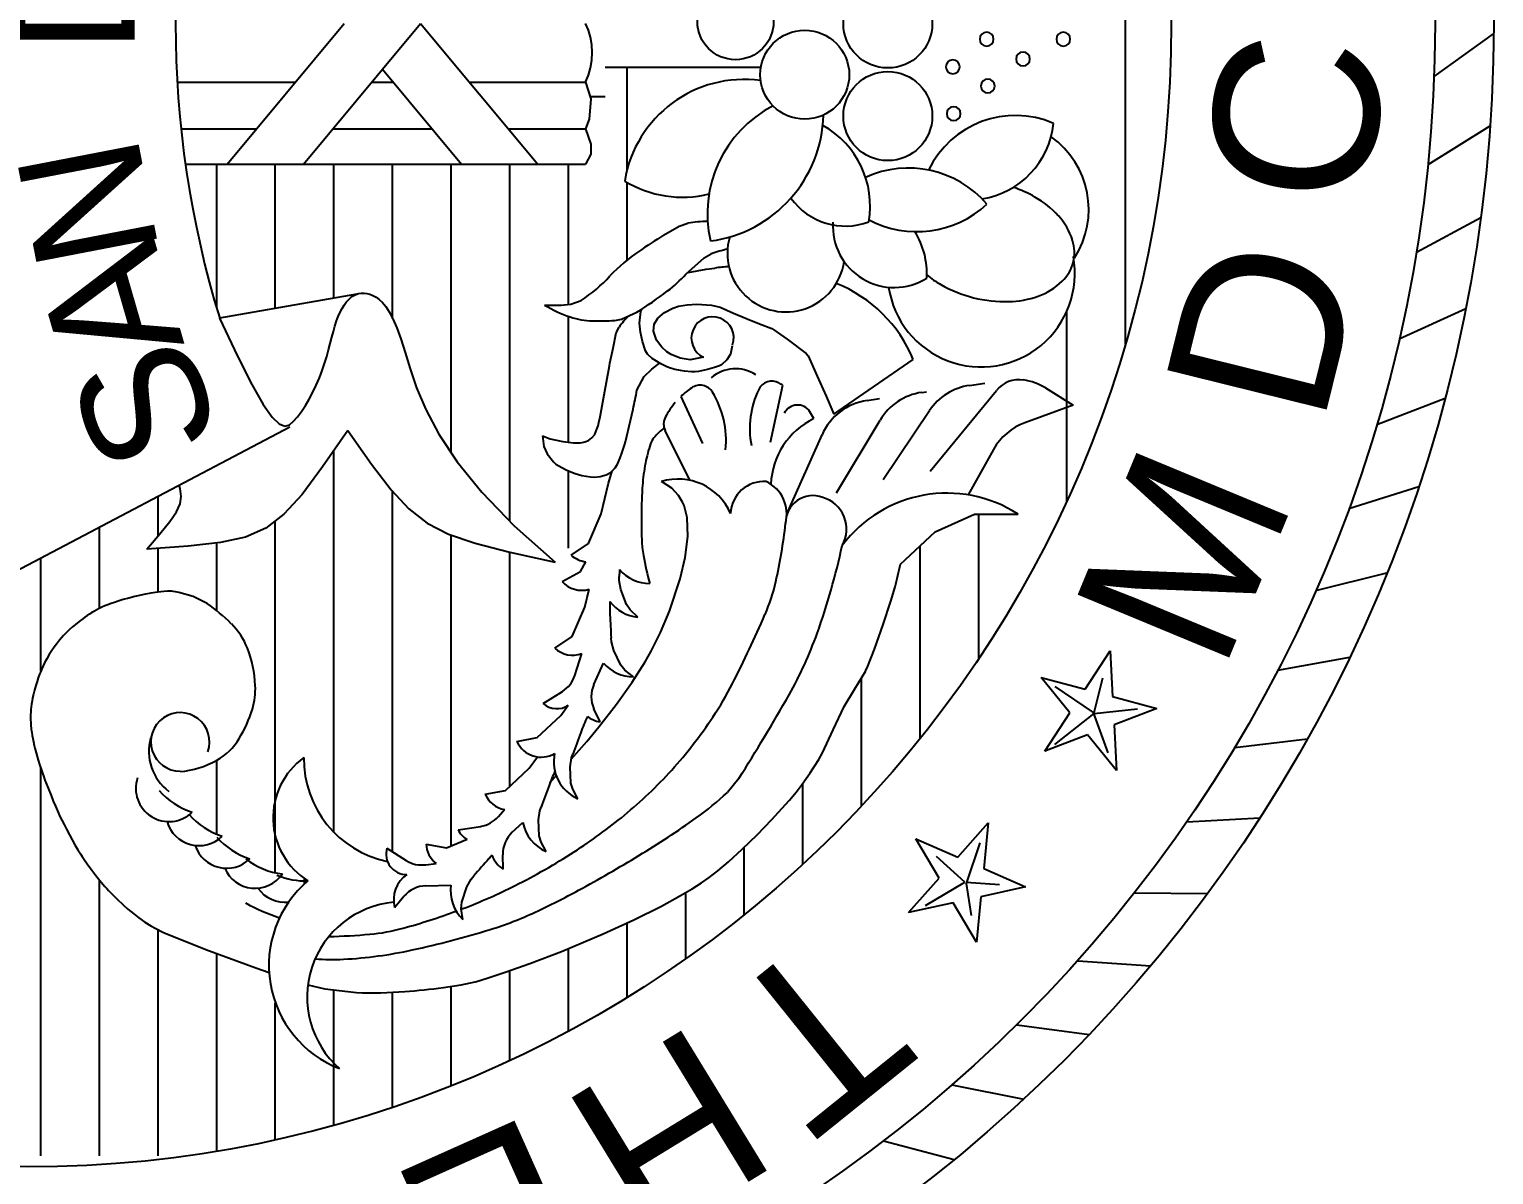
# Model space of a CAD drawing. Header units: inches. Extents: x -350 to 3672, y -1325 to 3943.
# Drawn here: x 3497.988 to 3498.655, y 947.013 to 947.534 of the extents above; entities that cross this region are included whole.
import ezdxf
from ezdxf.enums import TextEntityAlignment as Align

# ---------------------------------------------------------------- set-up
doc = ezdxf.new("R2010")
doc.units = ezdxf.units.IN
doc.header["$MEASUREMENT"] = 0
doc.layers.add('_CoSD_TB', color=7, linetype='Continuous')
doc.styles.add('CoSD TITLE', font='arial.ttf')

msp = doc.modelspace()

# ---------------------------------------------------------------- linework, layer by layer
at = {"layer": '_CoSD_TB', "color": 1, "linetype": 'Continuous'}
for p, q in [((3498.48701, 947.39079), (3498.48701, 947.68262)), ((3498.62745, 947.51262), (3498.65455, 947.53195)), ((3498.26033, 947.47002), (3498.26033, 947.5167)), ((3498.62468, 947.47251), (3498.65294, 947.4901)), ((3498.07366, 947.4072), (3498.07366, 947.4727)), ((3498.10033, 947.4071), (3498.10033, 947.4727)), ((3498.12699, 947.41174), (3498.12699, 947.4727)), ((3498.15366, 947.40251), (3498.15366, 947.4727)), ((3498.18033, 947.34145), (3498.18033, 947.4727)), ((3498.207, 947.31028), (3498.207, 947.4727)), ((3498.23366, 947.40891), (3498.23366, 947.4727)), ((3498.26033, 947.42904), (3498.26033, 947.46443)), ((3498.28402, 947.44447), (3498.28802, 947.44583)), ((3498.61939, 947.43265), (3498.6487, 947.44843)), ((3498.27697, 947.44043), (3498.28402, 947.44447)), ((3498.29538, 947.43016), (3498.29853, 947.43186)), ((3498.28708, 947.42261), (3498.29538, 947.43016)), ((3498.28816, 947.42347), (3498.29625, 947.4249)), ((3498.29625, 947.4249), (3498.30022, 947.42547)), ((3498.28797, 947.42342), (3498.28816, 947.42347)), ((3498.23476, 947.40904), (3498.23945, 947.41077)), ((3498.2578, 947.40218), (3498.26476, 947.40536)), ((3498.26603, 947.40035), (3498.26656, 947.40564)), ((3498.26656, 947.40564), (3498.26698, 947.40676)), ((3498.27428, 947.40268), (3498.27737, 947.40522)), ((3498.27737, 947.40522), (3498.28117, 947.40718)), ((3498.28117, 947.40718), (3498.2838, 947.40808)), ((3498.2838, 947.40808), (3498.28771, 947.40879)), ((3498.28771, 947.40879), (3498.29205, 947.40905)), ((3498.29205, 947.40905), (3498.29875, 947.40861)), ((3498.29875, 947.40861), (3498.30267, 947.40762)), ((3498.30267, 947.40762), (3498.30882, 947.40496)), ((3498.30882, 947.40496), (3498.31497, 947.4023)), ((3498.46034, 947.31944), (3498.46034, 947.40571)), ((3498.61161, 947.39321), (3498.64186, 947.40711)), ((3498.23366, 947.34625), (3498.23366, 947.40349)), ((3498.25473, 947.40162), (3498.2578, 947.40218)), ((3498.25544, 947.39595), (3498.25668, 947.39862)), ((3498.26033, 947.40293), (3498.26033, 947.40334)), ((3498.26639, 947.39628), (3498.26603, 947.40035)), ((3498.27232, 947.39672), (3498.27261, 947.39989)), ((3498.27261, 947.39989), (3498.27428, 947.40268)), ((3498.31497, 947.4023), (3498.32056, 947.40015)), ((3498.32056, 947.40015), (3498.32615, 947.39801)), ((3498.254, 947.38905), (3498.25544, 947.39595)), ((3498.2673, 947.39203), (3498.26639, 947.39628)), ((3498.26871, 947.38789), (3498.2673, 947.39203)), ((3498.2738, 947.39268), (3498.27232, 947.39672)), ((3498.27611, 947.38952), (3498.2738, 947.39268)), ((3498.32615, 947.39801), (3498.32715, 947.39742)), ((3498.32715, 947.39742), (3498.33321, 947.39314)), ((3498.33321, 947.39314), (3498.34184, 947.38653)), ((3498.25256, 947.38214), (3498.254, 947.38905)), ((3498.26968, 947.38625), (3498.26871, 947.38789)), ((3498.27168, 947.38433), (3498.26968, 947.38625)), ((3498.27848, 947.38736), (3498.27611, 947.38952)), ((3498.2804, 947.38621), (3498.27848, 947.38736)), ((3498.28443, 947.3845), (3498.2804, 947.38621)), ((3498.29515, 947.38492), (3498.28911, 947.38375)), ((3498.30732, 947.3863), (3498.30569, 947.38378)), ((3498.30819, 947.39012), (3498.30732, 947.3863)), ((3498.34184, 947.38653), (3498.34265, 947.38547)), ((3498.34265, 947.38547), (3498.34678, 947.37631)), ((3498.24985, 947.36783), (3498.25227, 947.38105)), ((3498.25227, 947.38105), (3498.25256, 947.38214)), ((3498.26817, 947.37612), (3498.27166, 947.37943)), ((3498.27166, 947.37943), (3498.2751, 947.38221)), ((3498.27571, 947.38183), (3498.27168, 947.38433)), ((3498.27809, 947.38065), (3498.27571, 947.38183)), ((3498.27912, 947.38021), (3498.27809, 947.38065)), ((3498.28212, 947.3793), (3498.27912, 947.38021)), ((3498.28649, 947.37852), (3498.28212, 947.3793)), ((3498.28911, 947.38375), (3498.28443, 947.3845)), ((3498.28967, 947.37824), (3498.28649, 947.37852)), ((3498.29125, 947.37826), (3498.28967, 947.37824)), ((3498.29284, 947.37849), (3498.29125, 947.37826)), ((3498.29696, 947.37937), (3498.29284, 947.37849)), ((3498.30013, 947.38021), (3498.29696, 947.37937)), ((3498.30236, 947.38099), (3498.30013, 947.38021)), ((3498.30324, 947.38152), (3498.30236, 947.38099)), ((3498.30569, 947.38378), (3498.30324, 947.38152)), ((3498.35439, 947.35897), (3498.39049, 947.38385)), ((3498.26484, 947.36988), (3498.26817, 947.37612)), ((3498.32553, 947.34622), (3498.33113, 947.37219)), ((3498.34678, 947.37631), (3498.3509, 947.36715)), ((3498.41614, 947.37212), (3498.42313, 947.37315)), ((3498.2481, 947.35781), (3498.24985, 947.36783)), ((3498.29477, 947.34565), (3498.2849, 947.36707)), ((3498.3509, 947.36715), (3498.35439, 947.35897)), ((3498.36952, 947.36525), (3498.37514, 947.36608)), ((3498.39439, 947.36892), (3498.39651, 947.36923)), ((3498.39815, 947.33305), (3498.42838, 947.36984)), ((3498.45062, 947.37092), (3498.46334, 947.36311)), ((3498.60137, 947.35433), (3498.63243, 947.36631)), ((3498.2619, 947.35606), (3498.26308, 947.36128)), ((3498.37682, 947.32926), (3498.3979, 947.36062)), ((3498.46334, 947.36311), (3498.44123, 947.35506)), ((3498.24635, 947.35137), (3498.24713, 947.35377)), ((3498.24713, 947.35377), (3498.24753, 947.35525)), ((3498.24753, 947.35525), (3498.2481, 947.35781)), ((3498.25955, 947.34636), (3498.2619, 947.35606)), ((3498.28882, 947.32897), (3498.27767, 947.35161)), ((3498.35559, 947.32317), (3498.3754, 947.35624)), ((3498.22189, 947.34922), (3498.22241, 947.34425)), ((3498.22189, 947.34922), (3498.22529, 947.34785)), ((3498.22529, 947.34785), (3498.22741, 947.34727)), ((3498.22741, 947.34727), (3498.23118, 947.34655)), ((3498.23118, 947.34655), (3498.23237, 947.34636)), ((3498.23237, 947.34636), (3498.23597, 947.34604)), ((3498.23597, 947.34604), (3498.23894, 947.34605)), ((3498.23894, 947.34605), (3498.2399, 947.34614)), ((3498.2399, 947.34614), (3498.24111, 947.34636)), ((3498.24111, 947.34636), (3498.24281, 947.34702)), ((3498.24281, 947.34702), (3498.24437, 947.34825)), ((3498.24437, 947.34825), (3498.24561, 947.34982)), ((3498.24561, 947.34982), (3498.24635, 947.35137)), ((3498.25914, 947.3449), (3498.25955, 947.34636)), ((3498.33351, 947.31459), (3498.34903, 947.34966)), ((3498.12699, 947.16883), (3498.12699, 947.34247)), ((3498.22241, 947.34425), (3498.22393, 947.34099)), ((3498.22393, 947.34099), (3498.22682, 947.33737)), ((3498.25605, 947.33634), (3498.25727, 947.33917)), ((3498.25727, 947.33917), (3498.258, 947.34122)), ((3498.258, 947.34122), (3498.25914, 947.3449)), ((3498.42704, 947.34296), (3498.41555, 947.3223)), ((3498.22682, 947.33737), (3498.228, 947.33634)), ((3498.228, 947.33634), (3498.2307, 947.3347)), ((3498.2307, 947.3347), (3498.23269, 947.33369)), ((3498.23269, 947.33369), (3498.23481, 947.33278)), ((3498.23366, 947.29813), (3498.23366, 947.33327)), ((3498.23481, 947.33278), (3498.23674, 947.33205)), ((3498.23674, 947.33205), (3498.23977, 947.33117)), ((3498.25083, 947.33136), (3498.25308, 947.3327)), ((3498.25183, 947.32765), (3498.2535, 947.33322)), ((3498.25308, 947.3327), (3498.25494, 947.33456)), ((3498.25494, 947.33456), (3498.25605, 947.33634)), ((3498.23977, 947.33117), (3498.24363, 947.33052)), ((3498.24363, 947.33052), (3498.24559, 947.33042)), ((3498.24559, 947.33042), (3498.2481, 947.33062)), ((3498.2481, 947.33062), (3498.25083, 947.33136)), ((3498.24853, 947.31368), (3498.25183, 947.32765)), ((3498.58871, 947.31616), (3498.62046, 947.32617)), ((3498.04699, 947.30364), (3498.04699, 947.32176)), ((3498.15366, 947.16001), (3498.15366, 947.32386)), ((3498.24273, 947.30022), (3498.24853, 947.31368)), ((3498.42034, 947.24791), (3498.42034, 947.31354)), ((3498.02032, 947.27064), (3498.02032, 947.3077)), ((3498.10033, 947.15044), (3498.10033, 947.3105)), ((3498.07366, 947.26968), (3498.07366, 947.3004)), ((3498.18033, 947.16267), (3498.18033, 947.304)), ((3498.23487, 947.29495), (3498.24273, 947.30022)), ((3498.39367, 947.21151), (3498.39367, 947.29906)), ((3497.99365, 947.24217), (3497.99365, 947.29365)), ((3498.04699, 947.27807), (3498.04699, 947.29794)), ((3498.207, 947.18966), (3498.207, 947.29629)), ((3498.23913, 947.28739), (3498.24157, 947.29187)), ((3498.23081, 947.28286), (3498.23913, 947.28739)), ((3498.25679, 947.28342), (3498.25678, 947.28522)), ((3498.57367, 947.27887), (3498.60599, 947.28687)), ((3498.24113, 947.27129), (3498.24306, 947.27936)), ((3498.25748, 947.27934), (3498.25679, 947.28342)), ((3498.26009, 947.27247), (3498.25748, 947.27934)), ((3498.26169, 947.27004), (3498.26009, 947.27247)), ((3498.23531, 947.25784), (3498.24113, 947.27129)), ((3498.2653, 947.2667), (3498.26169, 947.27004)), ((3498.22743, 947.25259), (3498.23531, 947.25784)), ((3498.25325, 947.25546), (3498.25308, 947.25726)), ((3498.25431, 947.25146), (3498.25325, 947.25546)), ((3498.23659, 947.24022), (3498.23972, 947.25011)), ((3498.24521, 947.23609), (3498.24957, 947.24579)), ((3498.25752, 947.24485), (3498.25431, 947.25146)), ((3498.55633, 947.2426), (3498.58908, 947.24855)), ((3498.25934, 947.24258), (3498.25752, 947.24485)), ((3498.26323, 947.23957), (3498.25934, 947.24258)), ((3498.367, 947.18077), (3498.367, 947.2391)), ((3498.47288, 947.2234), (3498.47681, 947.23907)), ((3498.22218, 947.22746), (3498.23094, 947.23293)), ((3498.45494, 947.23515), (3498.47232, 947.2234)), ((3498.23014, 947.22199), (3498.23359, 947.22664)), ((3498.24804, 947.21903), (3498.24527, 947.22503)), ((3498.47288, 947.22284), (3498.49251, 947.22507)), ((3498.2195, 947.21191), (3498.23014, 947.22199)), ((3498.45494, 947.20885), (3498.47288, 947.22284)), ((3498.47232, 947.2234), (3498.47905, 947.20493)), ((3498.21019, 947.21017), (3498.2195, 947.21191)), ((3498.53674, 947.20749), (3498.5698, 947.21137)), ((3498.07366, 947.16799), (3498.07366, 947.20159)), ((3498.21575, 947.19795), (3498.21961, 947.20316)), ((3498.23446, 947.19857), (3498.23507, 947.20267)), ((3498.23482, 947.19123), (3498.23446, 947.19857)), ((3498.23507, 947.20267), (3498.23562, 947.20439)), ((3497.99365, 947.02168), (3497.99365, 947.19804)), ((3498.2051, 947.18787), (3498.21575, 947.19795)), ((3498.31121, 947.19334), (3498.30595, 947.18699)), ((3498.1958, 947.18613), (3498.2051, 947.18787)), ((3498.2356, 947.18843), (3498.23482, 947.19123)), ((3498.23799, 947.18414), (3498.2356, 947.18843)), ((3498.34033, 947.15435), (3498.34033, 947.19119)), ((3498.20179, 947.17604), (3498.20453, 947.17923)), ((3498.22007, 947.17453), (3498.22067, 947.17863)), ((3498.22067, 947.17863), (3498.22122, 947.18035)), ((3498.20809, 947.16886), (3498.21292, 947.1733)), ((3498.22042, 947.16719), (3498.22007, 947.17453)), ((3498.51498, 947.17367), (3498.54823, 947.17547)), ((3498.1782, 947.16179), (3498.18757, 947.16568)), ((3498.18353, 947.16997), (3498.19374, 947.17156)), ((3498.2212, 947.16439), (3498.22042, 947.16719)), ((3498.15112, 947.16163), (3498.15982, 947.15607)), ((3498.16889, 947.16348), (3498.1782, 947.16179)), ((3498.20399, 947.15206), (3498.2038, 947.15867)), ((3498.2236, 947.16009), (3498.2212, 947.16439)), ((3498.31367, 947.13139), (3498.31367, 947.16213)), ((3498.42074, 947.16408), (3498.41457, 947.14561)), ((3498.16882, 947.1541), (3498.17344, 947.15474)), ((3498.41401, 947.14617), (3498.40112, 947.15792)), ((3498.02032, 947.02168), (3498.02032, 947.14718)), ((3498.11366, 947.14543), (3498.11366, 947.14779)), ((3498.18744, 947.144), (3498.18946, 947.14761)), ((3498.18946, 947.14761), (3498.19059, 947.14902)), ((3498.39607, 947.13554), (3498.41401, 947.14617)), ((3498.41457, 947.14617), (3498.42971, 947.14505)), ((3498.41457, 947.14561), (3498.41682, 947.13106)), ((3498.15461, 947.13466), (3498.15884, 947.13974)), ((3498.1688, 947.14454), (3498.18023, 947.14479)), ((3498.18516, 947.13701), (3498.18744, 947.144)), ((3498.287, 947.11132), (3498.287, 947.14139)), ((3498.49115, 947.14129), (3498.52444, 947.141)), ((3498.18488, 947.13411), (3498.18516, 947.13701)), ((3498.1856, 947.12925), (3498.18488, 947.13411)), ((3498.26033, 947.09377), (3498.26033, 947.12762)), ((3498.04699, 947.02168), (3498.04699, 947.12457)), ((3498.07366, 947.02381), (3498.07366, 947.11372)), ((3498.23366, 947.07843), (3498.23366, 947.11601)), ((3498.207, 947.0651), (3498.207, 947.10595)), ((3498.46533, 947.11047), (3498.49853, 947.10809)), ((3498.18033, 947.05361), (3498.18033, 947.09879)), ((3498.12699, 947.03564), (3498.12699, 947.09718)), ((3498.15366, 947.04382), (3498.15366, 947.09609)), ((3498.10033, 947.02899), (3498.10033, 947.09135)), ((3498.43762, 947.08133), (3498.47061, 947.07687)), ((3498.40814, 947.05399), (3498.44079, 947.04747)), ((3498.377, 947.02856), (3498.40917, 947.01999))]:
    msp.add_line(p, q, dxfattribs=at)
at = {"layer": '_CoSD_TB', "color": 1}
for p, q in [((3498.07838, 947.4727), (3498.13172, 947.5367)), ((3498.14907, 947.51588), (3498.16643, 947.5367)), ((3498.16643, 947.5367), (3498.21977, 947.4727)), ((3498.24277, 947.53366), (3498.24146, 947.5367)), ((3498.2437, 947.5304), (3498.24277, 947.53366)), ((3498.24426, 947.52698), (3498.2437, 947.5304)), ((3498.24444, 947.52349), (3498.24426, 947.52698)), ((3498.2437, 947.51652), (3498.24426, 947.51998)), ((3498.24426, 947.51998), (3498.24444, 947.52349)), ((3498.1131, 947.4727), (3498.14907, 947.51588)), ((3498.14907, 947.51588), (3498.18505, 947.4727)), ((3498.24146, 947.51004), (3498.24277, 947.51318)), ((3498.24277, 947.51318), (3498.2437, 947.51652)), ((3498.32121, 947.5167), (3498.25039, 947.5167)), ((3498.05571, 947.51004), (3498.10949, 947.51004)), ((3498.14421, 947.51004), (3498.15394, 947.51004)), ((3498.18865, 947.51004), (3498.24146, 947.51004)), ((3498.24146, 947.51004), (3498.24391, 947.50246)), ((3498.24391, 947.50246), (3498.24315, 947.49317)), ((3498.25039, 947.50337), (3498.24362, 947.50337)), ((3498.24315, 947.49317), (3498.24146, 947.4887)), ((3498.05746, 947.4887), (3498.09172, 947.4887)), ((3498.12643, 947.4887), (3498.17172, 947.4887)), ((3498.20643, 947.4887), (3498.24146, 947.4887)), ((3498.24146, 947.4887), (3498.24391, 947.48187)), ((3498.24391, 947.48187), (3498.24391, 947.47728)), ((3498.05943, 947.4727), (3498.24146, 947.4727)), ((3498.24391, 947.47728), (3498.24146, 947.4727)), ((3498.13743, 947.41355), (3498.07501, 947.40271)), ((3498.13361, 947.41106), (3498.13469, 947.41201)), ((3498.13469, 947.41201), (3498.13581, 947.41279)), ((3498.13581, 947.41279), (3498.13698, 947.41339)), ((3498.13698, 947.41339), (3498.13818, 947.41382)), ((3498.13818, 947.41382), (3498.13943, 947.41406)), ((3498.13943, 947.41406), (3498.14071, 947.4141)), ((3498.14071, 947.4141), (3498.14202, 947.41395)), ((3498.14202, 947.41395), (3498.14337, 947.4136)), ((3498.14337, 947.4136), (3498.14474, 947.41303)), ((3498.14474, 947.41303), (3498.14614, 947.41224)), ((3498.14614, 947.41224), (3498.14756, 947.41121)), ((3498.12895, 947.40349), (3498.12978, 947.40539)), ((3498.12978, 947.40539), (3498.13066, 947.40709)), ((3498.13066, 947.40709), (3498.13159, 947.4086)), ((3498.13159, 947.4086), (3498.13258, 947.40992)), ((3498.13258, 947.40992), (3498.13361, 947.41106)), ((3498.14756, 947.41121), (3498.14902, 947.40983)), ((3498.14902, 947.40983), (3498.15053, 947.40797)), ((3498.15053, 947.40797), (3498.1521, 947.4055)), ((3498.1521, 947.4055), (3498.15377, 947.40231)), ((3498.07501, 947.40271), (3498.08309, 947.3854)), ((3498.12675, 947.39661), (3498.12745, 947.3991)), ((3498.12745, 947.3991), (3498.12817, 947.4014)), ((3498.12817, 947.4014), (3498.12895, 947.40349)), ((3498.15377, 947.40231), (3498.15553, 947.39825)), ((3498.15553, 947.39825), (3498.1574, 947.39321)), ((3498.12534, 947.39116), (3498.12606, 947.39396)), ((3498.12606, 947.39396), (3498.12675, 947.39661)), ((3498.1574, 947.39321), (3498.1594, 947.38705)), ((3498.08309, 947.3854), (3498.08962, 947.3725)), ((3498.12273, 947.38203), (3498.1237, 947.38518)), ((3498.1237, 947.38518), (3498.12456, 947.38823)), ((3498.12456, 947.38823), (3498.12534, 947.39116)), ((3498.1594, 947.38705), (3498.16164, 947.37967)), ((3498.12036, 947.37553), (3498.12162, 947.37881)), ((3498.12162, 947.37881), (3498.12273, 947.38203)), ((3498.16164, 947.37967), (3498.16457, 947.37104)), ((3498.08962, 947.3725), (3498.09482, 947.36345)), ((3498.11742, 947.36902), (3498.11895, 947.37225)), ((3498.11895, 947.37225), (3498.12036, 947.37553)), ((3498.11407, 947.36298), (3498.11578, 947.36591)), ((3498.11578, 947.36591), (3498.11742, 947.36902)), ((3498.16457, 947.37104), (3498.16874, 947.36112)), ((3498.09482, 947.36345), (3498.09891, 947.35767)), ((3498.11047, 947.35786), (3498.11229, 947.36027)), ((3498.11229, 947.36027), (3498.11407, 947.36298)), ((3498.16874, 947.36112), (3498.17472, 947.34991)), ((3497.96316, 947.27758), (3498.10686, 947.35331)), ((3498.09891, 947.35767), (3498.10212, 947.35459)), ((3498.10212, 947.35459), (3498.10466, 947.35363)), ((3498.10466, 947.35363), (3498.10676, 947.35422)), ((3498.10676, 947.35422), (3498.10863, 947.35579)), ((3498.10863, 947.35579), (3498.11047, 947.35786)), ((3498.13331, 947.35157), (3498.12181, 947.33501)), ((3498.13331, 947.35157), (3498.1441, 947.33628)), ((3498.17472, 947.34991), (3498.18304, 947.33737)), ((3498.12181, 947.33501), (3498.11248, 947.32253)), ((3498.1441, 947.33628), (3498.15296, 947.32462)), ((3498.18304, 947.33737), (3498.19425, 947.3235)), ((3498.05707, 947.32515), (3498.05652, 947.32678)), ((3498.05756, 947.32161), (3498.05707, 947.32515)), ((3498.28069, 947.32536), (3498.27596, 947.32841)), ((3498.28367, 947.32205), (3498.28069, 947.32536)), ((3498.05703, 947.31823), (3498.05756, 947.32161)), ((3498.11248, 947.32253), (3498.10424, 947.31348)), ((3498.15296, 947.32462), (3498.161, 947.3159)), ((3498.19425, 947.3235), (3498.20892, 947.30828)), ((3498.28553, 947.31904), (3498.28367, 947.32205)), ((3498.2863, 947.31749), (3498.28553, 947.31904)), ((3498.05231, 947.31018), (3498.05532, 947.31456)), ((3498.05532, 947.31456), (3498.05703, 947.31823)), ((3498.10424, 947.31348), (3498.09601, 947.30722)), ((3498.161, 947.3159), (3498.16933, 947.3094)), ((3498.28775, 947.31203), (3498.2863, 947.31749)), ((3498.28796, 947.30345), (3498.28775, 947.31203)), ((3498.40056, 947.30543), (3498.41837, 947.31354)), ((3498.41837, 947.31354), (3498.43818, 947.31354)), ((3498.04786, 947.30466), (3498.05231, 947.31018)), ((3498.09601, 947.30722), (3498.08673, 947.30314)), ((3498.16933, 947.3094), (3498.17905, 947.30443)), ((3498.20892, 947.30828), (3498.22759, 947.29168)), ((3498.38478, 947.29085), (3498.40056, 947.30543)), ((3498.04182, 947.29756), (3498.04786, 947.30466)), ((3498.06071, 947.29894), (3498.04182, 947.29756)), ((3498.07532, 947.30059), (3498.06071, 947.29894)), ((3498.08673, 947.30314), (3498.07532, 947.30059)), ((3498.17905, 947.30443), (3498.19126, 947.30029)), ((3498.19126, 947.30029), (3498.20707, 947.29627)), ((3498.28676, 947.2938), (3498.28796, 947.30345)), ((3498.20707, 947.29627), (3498.22759, 947.29168)), ((3498.28446, 947.2841), (3498.28676, 947.2938)), ((3498.04965, 947.27838), (3498.04692, 947.27806)), ((3498.05125, 947.2785), (3498.04965, 947.27838)), ((3498.05243, 947.2785), (3498.05125, 947.2785)), ((3498.0533, 947.27845), (3498.05243, 947.2785)), ((3498.05388, 947.27839), (3498.0533, 947.27845)), ((3498.05493, 947.27821), (3498.05388, 947.27839)), ((3498.27961, 947.26941), (3498.28446, 947.2841)), ((3498.38035, 947.27397), (3498.38224, 947.28042)), ((3498.02283, 947.27179), (3498.02144, 947.27117)), ((3498.02409, 947.27231), (3498.02283, 947.27179)), ((3498.02516, 947.27272), (3498.02409, 947.27231)), ((3498.02613, 947.27307), (3498.02516, 947.27272)), ((3498.02716, 947.27343), (3498.02613, 947.27307)), ((3498.02882, 947.27398), (3498.02716, 947.27343)), ((3498.03108, 947.27468), (3498.02882, 947.27398)), ((3498.03363, 947.27539), (3498.03108, 947.27468)), ((3498.03641, 947.27609), (3498.03363, 947.27539)), ((3498.03849, 947.27656), (3498.03641, 947.27609)), ((3498.04046, 947.27696), (3498.03849, 947.27656)), ((3498.04375, 947.27756), (3498.04046, 947.27696)), ((3498.04692, 947.27806), (3498.04375, 947.27756)), ((3498.05649, 947.27787), (3498.05493, 947.27821)), ((3498.06294, 947.27606), (3498.05649, 947.27787)), ((3498.06932, 947.27297), (3498.06294, 947.27606)), ((3498.37689, 947.26335), (3498.38035, 947.27397)), ((3498.01175, 947.26523), (3498.01038, 947.26415)), ((3498.01275, 947.26599), (3498.01175, 947.26523)), ((3498.01369, 947.26667), (3498.01275, 947.26599)), ((3498.01474, 947.2674), (3498.01369, 947.26667)), ((3498.01574, 947.26806), (3498.01474, 947.2674)), ((3498.01647, 947.26852), (3498.01574, 947.26806)), ((3498.01721, 947.26897), (3498.01647, 947.26852)), ((3498.018, 947.26942), (3498.01721, 947.26897)), ((3498.01906, 947.26999), (3498.018, 947.26942)), ((3498.02019, 947.27057), (3498.01906, 947.26999)), ((3498.02144, 947.27117), (3498.02019, 947.27057)), ((3498.27554, 947.25972), (3498.27961, 947.26941)), ((3498.00454, 947.25889), (3498.00396, 947.25829)), ((3498.00562, 947.25996), (3498.00454, 947.25889)), ((3498.00661, 947.26089), (3498.00562, 947.25996)), ((3498.00809, 947.26224), (3498.00661, 947.26089)), ((3498.00865, 947.26272), (3498.00809, 947.26224)), ((3498.00937, 947.26333), (3498.00865, 947.26272)), ((3498.01038, 947.26415), (3498.00937, 947.26333)), ((3498.27131, 947.25122), (3498.27554, 947.25972)), ((3498.37289, 947.25219), (3498.37689, 947.26335)), ((3497.99967, 947.25301), (3497.99866, 947.25154)), ((3498.00076, 947.25449), (3497.99967, 947.25301)), ((3498.00211, 947.25619), (3498.00076, 947.25449)), ((3498.00307, 947.25731), (3498.00211, 947.25619)), ((3498.00396, 947.25829), (3498.00307, 947.25731)), ((3498.36985, 947.24442), (3498.37289, 947.25219)), ((3497.99539, 947.24586), (3497.99475, 947.24459)), ((3497.99637, 947.2477), (3497.99539, 947.24586)), ((3497.99751, 947.2497), (3497.99637, 947.2477)), ((3497.99866, 947.25154), (3497.99751, 947.2497)), ((3498.26264, 947.23715), (3498.26859, 947.2464)), ((3498.26859, 947.2464), (3498.27131, 947.25122)), ((3498.46876, 947.23392), (3498.48011, 947.25138)), ((3498.48011, 947.25138), (3498.48119, 947.23058)), ((3497.99246, 947.23908), (3497.99193, 947.2375)), ((3497.99306, 947.2407), (3497.99246, 947.23908)), ((3497.99361, 947.24206), (3497.99306, 947.2407)), ((3497.99412, 947.24324), (3497.99361, 947.24206)), ((3497.99475, 947.24459), (3497.99412, 947.24324)), ((3498.364, 947.23416), (3498.36891, 947.24224)), ((3498.36891, 947.24224), (3498.36901, 947.24243)), ((3498.36901, 947.24243), (3498.36985, 947.24442)), ((3498.46175, 947.22313), (3498.44865, 947.23932)), ((3498.44865, 947.23932), (3498.46876, 947.23392)), ((3497.99029, 947.23171), (3497.98993, 947.23006)), ((3497.99076, 947.23357), (3497.99029, 947.23171)), ((3497.99134, 947.23563), (3497.99076, 947.23357)), ((3497.99193, 947.2375), (3497.99134, 947.23563)), ((3498.25546, 947.22713), (3498.26264, 947.23715)), ((3498.35909, 947.22608), (3498.364, 947.23416)), ((3497.98927, 947.22587), (3497.98916, 947.22474)), ((3497.98943, 947.2271), (3497.98927, 947.22587)), ((3497.98966, 947.22861), (3497.98943, 947.2271)), ((3497.98993, 947.23006), (3497.98966, 947.22861)), ((3498.24748, 947.2168), (3498.25546, 947.22713)), ((3498.35413, 947.21552), (3498.35909, 947.22608)), ((3498.48119, 947.23058), (3498.5013, 947.22518)), ((3498.5013, 947.22518), (3498.48185, 947.21773)), ((3497.98902, 947.2223), (3497.989, 947.22104)), ((3497.989, 947.22104), (3497.98902, 947.21984)), ((3497.98909, 947.22368), (3497.98902, 947.2223)), ((3497.98902, 947.21984), (3497.98905, 947.21897)), ((3497.98905, 947.21897), (3497.9891, 947.21801)), ((3497.98916, 947.22474), (3497.98909, 947.22368)), ((3498.4504, 947.20568), (3498.46175, 947.22313)), ((3497.9891, 947.21801), (3497.98917, 947.21719)), ((3497.98917, 947.21719), (3497.98924, 947.21649)), ((3497.98924, 947.21649), (3497.98933, 947.21565)), ((3497.98933, 947.21565), (3497.9895, 947.21441)), ((3497.9895, 947.21441), (3497.98974, 947.21294)), ((3497.98974, 947.21294), (3497.99001, 947.2115)), ((3498.24202, 947.21014), (3498.24748, 947.2168)), ((3498.34918, 947.20497), (3498.35413, 947.21552)), ((3498.46984, 947.21313), (3498.4504, 947.20568)), ((3498.48293, 947.19694), (3498.46984, 947.21313)), ((3498.48185, 947.21773), (3498.48293, 947.19694)), ((3497.99001, 947.2115), (3497.99031, 947.21007)), ((3497.99031, 947.21007), (3497.9907, 947.20835)), ((3497.9907, 947.20835), (3497.991, 947.20712)), ((3497.991, 947.20712), (3497.99157, 947.20497)), ((3498.06961, 947.20545), (3498.0696, 947.20545)), ((3498.23501, 947.20231), (3498.24202, 947.21014)), ((3497.99157, 947.20497), (3497.99202, 947.20337)), ((3497.99202, 947.20337), (3497.99252, 947.20166)), ((3497.99252, 947.20166), (3497.99327, 947.19921)), ((3497.99327, 947.19921), (3497.99382, 947.19753)), ((3498.34362, 947.19584), (3498.34758, 947.202)), ((3498.34758, 947.202), (3498.34918, 947.20497)), ((3497.99382, 947.19753), (3497.99443, 947.19573)), ((3497.99443, 947.19573), (3497.99499, 947.19413)), ((3497.99499, 947.19413), (3497.99553, 947.19263)), ((3497.99553, 947.19263), (3497.99693, 947.18896)), ((3498.22573, 947.19194), (3498.22809, 947.19458)), ((3498.34004, 947.19078), (3498.34362, 947.19584)), ((3497.99693, 947.18896), (3497.99829, 947.18554)), ((3497.99829, 947.18554), (3497.99932, 947.18304)), ((3498.33418, 947.18347), (3498.33725, 947.18716)), ((3498.33725, 947.18716), (3498.34004, 947.19078)), ((3497.99932, 947.18304), (3498.00027, 947.18081)), ((3498.00027, 947.18081), (3498.00126, 947.17855)), ((3498.00126, 947.17855), (3498.00253, 947.17576)), ((3498.32615, 947.17464), (3498.33078, 947.17961)), ((3498.33078, 947.17961), (3498.33418, 947.18347)), ((3498.00253, 947.17576), (3498.00319, 947.17439)), ((3498.00319, 947.17439), (3498.0042, 947.17236)), ((3498.0042, 947.17236), (3498.0053, 947.17023)), ((3498.31945, 947.16777), (3498.32615, 947.17464)), ((3498.4108, 947.15754), (3498.42463, 947.1731)), ((3498.42463, 947.1731), (3498.42258, 947.15238)), ((3498.0053, 947.17023), (3498.0067, 947.16763)), ((3498.0067, 947.16763), (3498.00795, 947.16537)), ((3498.00795, 947.16537), (3498.0092, 947.16317)), ((3498.31267, 947.16115), (3498.31945, 947.16777)), ((3498.39172, 947.16589), (3498.4108, 947.15754)), ((3498.40224, 947.14793), (3498.39172, 947.16589)), ((3498.0092, 947.16317), (3498.01053, 947.16094)), ((3498.01053, 947.16094), (3498.01165, 947.15913)), ((3498.01165, 947.15913), (3498.01243, 947.15791)), ((3498.30647, 947.15547), (3498.31267, 947.16115)), ((3498.01243, 947.15791), (3498.01336, 947.1565)), ((3498.01336, 947.1565), (3498.01468, 947.15458)), ((3498.01468, 947.15458), (3498.01543, 947.15353)), ((3498.01543, 947.15353), (3498.01603, 947.15269)), ((3498.01603, 947.15269), (3498.01683, 947.15162)), ((3498.30169, 947.1514), (3498.30647, 947.15547)), ((3498.42258, 947.15238), (3498.44165, 947.14403)), ((3498.01683, 947.15162), (3498.01826, 947.14976)), ((3498.01826, 947.14976), (3498.01933, 947.1484)), ((3498.01933, 947.1484), (3498.02057, 947.14688)), ((3498.02057, 947.14688), (3498.02186, 947.14533)), ((3498.02186, 947.14533), (3498.02284, 947.1442)), ((3498.28996, 947.14313), (3498.29426, 947.14589)), ((3498.29426, 947.14589), (3498.2977, 947.14831)), ((3498.2977, 947.14831), (3498.30169, 947.1514)), ((3498.38841, 947.13237), (3498.40224, 947.14793)), ((3498.02284, 947.1442), (3498.02363, 947.14332)), ((3498.02363, 947.14332), (3498.02444, 947.14244)), ((3498.02444, 947.14244), (3498.02533, 947.14149)), ((3498.02533, 947.14149), (3498.02687, 947.13991)), ((3498.02687, 947.13991), (3498.02827, 947.13853)), ((3498.02827, 947.13853), (3498.0311, 947.13584)), ((3498.27596, 947.13531), (3498.2847, 947.14004)), ((3498.2847, 947.14004), (3498.28996, 947.14313)), ((3498.42132, 947.13957), (3498.41927, 947.11885)), ((3498.44165, 947.14403), (3498.42132, 947.13957)), ((3498.0311, 947.13584), (3498.03321, 947.13395)), ((3498.03321, 947.13395), (3498.03589, 947.13171)), ((3498.26342, 947.12903), (3498.27596, 947.13531)), ((3498.40875, 947.13682), (3498.38841, 947.13237)), ((3498.41927, 947.11885), (3498.40875, 947.13682)), ((3498.03589, 947.13171), (3498.03817, 947.12996)), ((3498.03817, 947.12996), (3498.04103, 947.12799)), ((3498.04103, 947.12799), (3498.04372, 947.12632)), ((3498.04372, 947.12632), (3498.04597, 947.12507)), ((3498.24942, 947.12263), (3498.26342, 947.12903)), ((3498.04597, 947.12507), (3498.04915, 947.12349)), ((3498.04915, 947.12349), (3498.05125, 947.12258)), ((3498.05125, 947.12258), (3498.05398, 947.1215)), ((3498.05398, 947.1215), (3498.06868, 947.11555)), ((3498.23058, 947.11471), (3498.24942, 947.12263)), ((3498.06868, 947.11555), (3498.09144, 947.10717)), ((3498.21614, 947.10919), (3498.23058, 947.11471)), ((3498.09144, 947.10717), (3498.09748, 947.10506)), ((3498.19799, 947.1029), (3498.2049, 947.1052)), ((3498.2049, 947.1052), (3498.21614, 947.10919)), ((3498.11517, 947.09945), (3498.12289, 947.09768)), ((3498.17681, 947.09822), (3498.1848, 947.09952)), ((3498.1848, 947.09952), (3498.19126, 947.10092)), ((3498.19126, 947.10092), (3498.19291, 947.10134)), ((3498.19291, 947.10134), (3498.19799, 947.1029)), ((3498.12289, 947.09768), (3498.1372, 947.09594))]:
    msp.add_line(p, q, dxfattribs=at)
at = {"layer": '_CoSD_TB', "color": 1, "linetype": 'Continuous'}
for radius in [0.66669, 0.64002]:
    msp.add_circle((3497.98788, 947.5367), radius, dxfattribs=at)
at = {"layer": '_CoSD_TB', "color": 1}
for centre, radius in [((3497.98788, 947.5367), 0.52002), ((3498.30966, 947.53758), 0.01735), ((3498.37896, 947.53669), 0.02023), ((3498.34117, 947.51339), 0.02023), ((3498.37896, 947.49457), 0.02023)]:
    msp.add_circle(centre, radius, dxfattribs=at)
for centre, radius, start, end in [((3498.51205, 947.5367), 0.45712, 162.95412, 197.04588), ((3498.42392, 947.52958), 0.00316, 90, 270), ((3498.42392, 947.52958), 0.00316, 270, 90), ((3498.45878, 947.52958), 0.00316, 90, 270), ((3498.45878, 947.52958), 0.00316, 270, 90), ((3498.40852, 947.51699), 0.00316, 90, 270), ((3498.40852, 947.51699), 0.00316, 270, 90), ((3498.44046, 947.52052), 0.00316, 90, 270), ((3498.44046, 947.52052), 0.00316, 270, 90), ((3498.42441, 947.50825), 0.00316, 90, 270), ((3498.42441, 947.50825), 0.00316, 270, 90), ((3498.40889, 947.49566), 0.00316, 90, 270), ((3498.40889, 947.49566), 0.00316, 270, 90), ((3498.42977, 947.45206), 0.04058, 327.09063, 54.7241), ((3498.41643, 947.40571), 0.05979, 60.48003, 70.82676), ((3498.42477, 947.42043), 0.04287, 42.22705, 60.48003), ((3498.43395, 947.42876), 0.03048, 17.77064, 42.22705), ((3498.33263, 947.43216), 0.02667, 163.80748, 351.98432), ((3498.44568, 947.43252), 0.01816, 345.91712, 17.77064), ((3498.42145, 947.42309), 0.0426, 188.56604, 10.22273), ((3498.44568, 947.43252), 0.01816, 314.06359, 345.91712), ((3498.42421, 947.45524), 0.04287, 230.09716, 240.48003), ((3498.43711, 947.44138), 0.03048, 289.60719, 314.06359), ((3498.43255, 947.46997), 0.05979, 240.48003, 255.91712), ((3498.43255, 947.46997), 0.05979, 255.91712, 271.3542), ((3498.43295, 947.45305), 0.04287, 271.3542, 289.60719), ((3498.2835, 947.30336), 0.02616, 23.76361, 106.75795), ((3498.32264, 947.31321), 0.01522, 86.50868, 177.40357), ((3498.31648, 947.3135), 0.01651, 345.03264, 64.55452), ((3498.34489, 947.30951), 0.01247, 69.05078, 181.26679), ((3498.34516, 947.30674), 0.01501, 330.38411, 73.7814), ((3498.40583, 947.26351), 0.05958, 57.10957, 143.05289), ((3498.09196, 947.35657), 0.30011, 345.30128, 347.35149), ((3498.0183, 947.20108), 0.08815, 45.28803, 54.63838), ((3498.05782, 947.241), 0.03198, 21.2019, 45.28803), ((3498.03753, 947.23312), 0.05375, 2.678, 21.2019), ((3498.05938, 947.23415), 0.03187, 343.16308, 2.678), ((3498.05706, 947.20995), 0.01333, 340.28604, 270.00932), ((3498.03377, 947.2419), 0.05862, 328.80628, 343.16308), ((3498.05987, 947.2261), 0.02812, 299.2843, 328.80628), ((3498.05341, 947.23761), 0.04132, 275.01675, 299.2843), ((3497.64058, 947.72084), 0.78876, 317.85303, 317.89069), ((3498.1437, 947.28968), 0.19385, 268.07996, 274.59886), ((3498.12294, 947.54774), 0.45274, 274.59886, 276.8337)]:
    msp.add_arc(centre, radius, start, end, dxfattribs=at)
at = {"layer": '_CoSD_TB', "color": 1, "linetype": 'Continuous'}
for centre, radius, start, end in [((3498.31358, 947.45622), 0.05501, 82.12611, 170.76259), ((3498.35213, 947.45018), 0.05523, 117.38054, 192.98865), ((3498.29048, 947.49644), 0.05919, 277.60565, 358.63498), ((3498.43695, 947.45117), 0.04371, 66.56172, 154.47631), ((3498.32913, 947.45375), 0.04178, 349.97829, 61.04794), ((3498.41566, 947.49528), 0.03888, 279.10502, 354.08268), ((3498.2855, 947.50813), 0.05044, 238.68025, 283.92218), ((3498.38835, 947.42396), 0.04695, 40.5652, 114.52982), ((3498.35963, 947.47507), 0.03051, 215.70916, 290.40645), ((3498.3922, 947.48887), 0.04684, 242.02646, 312.77248), ((3498.29839, 947.38505), 0.06165, 91.27916, 99.68178), ((3498.3818, 947.44448), 0.02785, 176.1893, 302.24434), ((3498.43793, 947.18245), 0.30407, 121.96127, 124.50874), ((3498.36076, 947.42291), 0.03596, 356.84049, 32.15058), ((3498.3137, 947.36316), 0.08478, 124.50874, 136.14941), ((3498.31959, 947.3747), 0.06091, 102.86191, 110.22927), ((3498.32339, 947.22805), 0.19877, 94.83038, 96.69304), ((3498.20321, 947.46674), 0.06668, 302.92068, 317.73746), ((3498.23479, 947.47176), 0.07176, 307.79952, 316.76841), ((3498.33216, 947.35986), 0.06307, 22.35908, 68.27868), ((3498.18283, 947.53875), 0.15654, 301.55745, 307.79952), ((3498.22652, 947.47271), 0.0642, 266.71698, 277.36754), ((3498.25135, 947.45476), 0.05424, 238.29832, 251.86311), ((3498.24555, 947.43705), 0.0356, 251.86311, 268.62714), ((3498.24776, 947.52933), 0.1279, 268.62714, 273.1249), ((3498.28836, 947.37545), 0.03924, 133.98757, 143.81784), ((3498.29922, 947.39366), 0.00965, 341.20674, 244.9946), ((3498.30969, 947.36265), 0.01701, 57.34861, 130.87045), ((3498.29352, 947.36552), 0.00667, 31.23368, 124.48492), ((3498.32622, 947.36732), 0.00667, 61.8241, 154.21618), ((3498.31135, 947.33957), 0.03816, 58.76354, 61.8241), ((3498.42003, 947.34574), 0.02667, 98.38521, 146.09497), ((3498.43868, 947.36137), 0.01333, 81.29279, 140.58252), ((3498.43666, 947.34819), 0.02667, 58.44255, 81.29279), ((3497.73402, 947.47386), 0.54091, 347.98653, 348.91694), ((3498.31135, 947.33957), 0.03816, 124.48492, 133.87272), ((3498.26294, 947.34698), 0.04243, 354.42042, 31.23368), ((3498.35698, 947.35246), 0.04083, 154.21618, 190.83657), ((3498.37341, 947.33887), 0.02667, 98.38521, 156.12929), ((3498.39828, 947.34253), 0.02667, 98.38521, 149.07074), ((3498.31135, 947.33957), 0.03816, 139.67928, 151.57153), ((3498.33788, 947.35652), 0.00667, 32.57384, 154.29978), ((3498.31135, 947.33957), 0.03816, 27.22736, 32.57384), ((3498.30221, 947.32251), 0.03925, 129.2823, 139.16074), ((3498.28365, 947.35456), 0.00667, 151.57153, 206.21219), ((3498.36062, 947.32568), 0.0349, 116.08185, 177.57343), ((3498.45035, 947.33), 0.02667, 109.99943, 150.92502), ((3498.33564, 947.32383), 0.06818, 161.40831, 169.0681), ((3498.27843, 947.34307), 0.00782, 139.16074, 161.40831), ((3498.35402, 947.32027), 0.0869, 169.0681, 175.85157), ((3498.42209, 947.31534), 0.15515, 175.85157, 179.22512), ((3498.71616, 947.31136), 0.44925, 179.22512, 181.20743), ((3498.09321, 947.33592), 0.2407, 347.26913, 353.63432), ((3498.31142, 947.30283), 0.04442, 181.20743, 190.46124), ((3498.04106, 947.36818), 0.32454, 340.39628, 347.75095), ((3498.24305, 947.30394), 0.01216, 227.70102, 262.99024), ((3498.4136, 947.3217), 0.14832, 190.46124, 195.52125), ((3499.05614, 947.25841), 0.79981, 177.8557, 178.0788), ((3498.27069, 947.30022), 0.01821, 220.73482, 270), ((3498.23978, 947.29107), 0.01216, 222.45185, 285.63684), ((3498.24589, 947.30143), 0.08418, 336.49538, 347.26913), ((3498.38734, 947.27355), 0.1349, 179.87462, 182.46203), ((3498.26697, 947.28483), 0.01821, 217.09508, 264.75083), ((3499.05164, 947.30212), 0.79981, 182.46203, 183.21495), ((3497.79342, 947.49821), 0.57758, 333.054, 336.49538), ((3498.18032, 947.31858), 0.17671, 330.42344, 340.39628), ((3498.23563, 947.26156), 0.01216, 227.588, 289.63795), ((3498.26327, 947.25779), 0.01821, 221.2141, 269.88698), ((3498.22387, 947.24424), 0.01333, 302.00111, 342.43579), ((3498.25737, 947.23062), 0.01333, 155.80432, 204.79933), ((3498.17543, 947.30402), 0.14905, 326.27674, 333.054), ((3498.22842, 947.23435), 0.00929, 227.85024, 303.86514), ((3497.52364, 947.69127), 0.93178, 327.6975, 330.42344), ((3498.36547, 947.1666), 0.1349, 155.95187, 159.31642), ((3498.25063, 947.2327), 0.01392, 233.14108, 259.28212), ((3498.12461, 947.33794), 0.21015, 317.94463, 326.27674), ((3498.0655, 947.2057), 0.02272, 164.50055, 233.34627), ((3498.98753, 946.93174), 0.79981, 159.31642, 160.06934), ((3498.22126, 947.2152), 0.01216, 204.44239, 300.21575), ((3498.13311, 947.17544), 0.03381, 125.94528, 237.98486), ((3498.16086, 947.20228), 0.0476, 179.36397, 258.45936), ((3498.24519, 947.20087), 0.01821, 167.86354, 246.74137), ((3498.05194, 947.18877), 0.01507, 161.36979, 314.37943), ((3498.35108, 947.14255), 0.1349, 156.37738, 159.31642), ((3498.13231, 947.331), 0.19978, 309.39859, 317.94463), ((3498.07289, 947.21022), 0.03386, 221.29034, 252.1003), ((3498.20687, 947.19116), 0.01216, 204.44239, 258.94837), ((3498.97313, 946.9077), 0.79981, 159.31642, 160.06934), ((3498.21068, 947.28914), 0.13968, 305.52205, 313.0052), ((3498.06558, 947.17786), 0.01507, 195.93061, 314.37943), ((3498.08654, 947.19931), 0.03386, 221.29034, 252.1003), ((3498.19168, 947.18474), 0.01333, 278.8555, 319.29018), ((3498.23079, 947.17683), 0.01821, 191.15932, 246.74137), ((3498.10408, 947.36537), 0.24426, 302.75418, 309.39859), ((3498.05381, 947.50888), 0.40967, 301.1545, 305.52205), ((3498.09915, 947.18904), 0.03386, 221.29034, 252.1003), ((3498.19197, 947.17386), 0.00929, 204.70463, 241.68637), ((3498.21713, 947.15905), 0.01333, 132.65871, 181.65372), ((3498.0782, 947.16759), 0.01507, 198.22427, 314.37943), ((3498.16001, 947.15896), 0.00929, 163.28234, 271.12554), ((3498.18102, 947.16424), 0.01216, 183.58112, 231.40034), ((3498.29847, 947.06746), 0.1349, 137.60779, 138.45515), ((3498.21175, 947.16362), 0.01392, 201.94536, 236.13651), ((3498.07874, 947.40475), 0.29109, 296.66817, 302.75418), ((3498.09114, 947.15848), 0.01507, 203.17984, 325.26846), ((3498.10767, 947.1835), 0.03386, 232.17938, 262.98934), ((3498.167, 947.16731), 0.01333, 237.43321, 277.86789), ((3498.79611, 946.62649), 0.79981, 138.45515, 139.20808), ((3497.89327, 947.77445), 0.71999, 298.63183, 301.1545), ((3498.14772, 947.10835), 0.05035, 130.25054, 248.80804), ((3498.11411, 947.1806), 0.03386, 247.36178, 271.77947), ((3498.16807, 947.13819), 0.01392, 124.44737, 194.71422), ((3498.10472, 947.15213), 0.01507, 215.10625, 276.48109), ((3498.16908, 947.13121), 0.01333, 91.23642, 140.23143), ((3498.19827, 947.14232), 0.01821, 172.22655, 225.8801), ((3498.09442, 947.37354), 0.25617, 290.83976, 296.66817), ((3498.07081, 947.44925), 0.34949, 295.01069, 298.63183), ((3498.13355, 947.22279), 0.09796, 241.43153, 251.36619), ((3498.15809, 947.09391), 0.04328, 95.14958, 228.69009), ((3498.07621, 947.42136), 0.30733, 285.51897, 290.25446), ((3498.07621, 947.42136), 0.30733, 290.71336, 290.83976), ((3498.15146, 947.27637), 0.15871, 287.07122, 295.01069), ((3498.13596, 947.2062), 0.08403, 275.04417, 285.51897), ((3498.11748, 947.41562), 0.29426, 271.40691, 275.04417), ((3498.06871, 947.54583), 0.4406, 282.30849, 287.07122), ((3498.12063, 947.30787), 0.19704, 273.11971, 282.30849), ((3498.12648, 947.20056), 0.08957, 264.87375, 273.11971)]:
    msp.add_arc(centre, radius, start, end, dxfattribs=at)

# ---------------------------------------------------------------- texts
at = {"layer": '_CoSD_TB', "color": 1, "style": 'CoSD TITLE'}
for s, height, rotation, p in [('D', 0.05586, 89.94336, (3498.03634, 947.52287)), ('N', 0.05586, 100.91873, (3498.04767, 947.43256)), ('A', 0.05586, 106.12552, (3498.05904, 947.39084)), ('S', 0.05586, 109.40704, (3498.07599, 947.34749)), ('T', 0.07467, 218.82439, (3498.3478, 947.12586)), ('H', 0.07467, 211.46328, (3498.29219, 947.08313)), ('E', 0.07467, 204.10217, (3498.21692, 947.04123))]:
    msp.add_text(s, height=height, rotation=rotation, dxfattribs=at).set_placement(p)
for s, rotation, p in [('C', 83.40545, (3498.56456, 947.49375)), ('D', 76.10629, (3498.54935, 947.39832)), ('M', 67.47698, (3498.51315, 947.29485))]:
    msp.add_text(s, height=0.07467, rotation=rotation, dxfattribs=at).set_placement(p, align=Align.MIDDLE)

doc.saveas('drawing.dxf')
